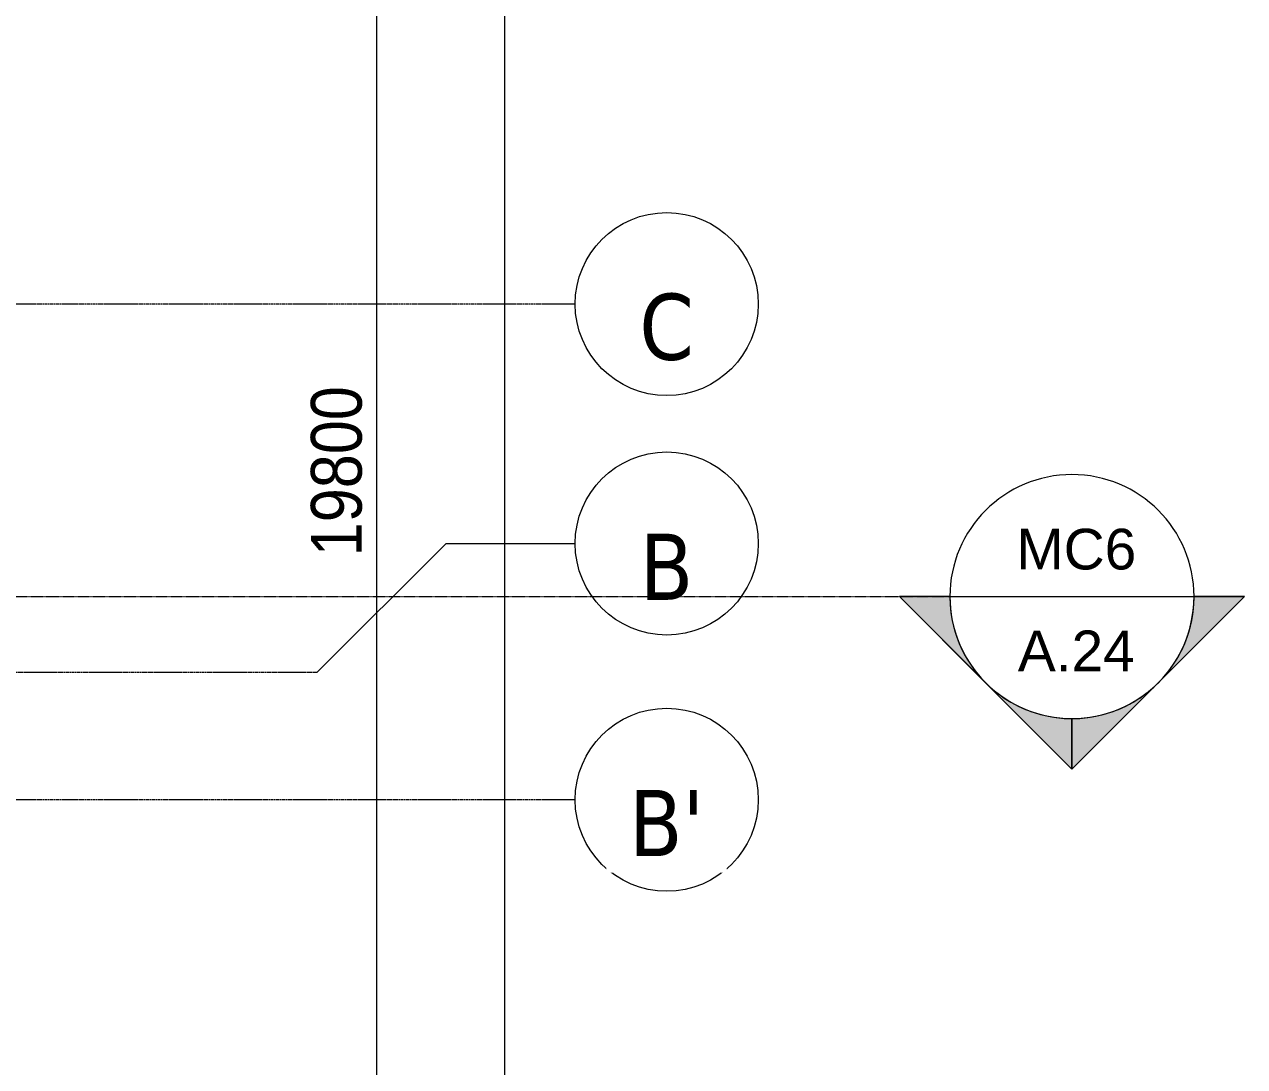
# Model space of a CAD drawing. Header units: millimetres. Extents: x 1591 to 239243, y -15958 to 82755.
# Drawn here: x 229646 to 239243, y 22437 to 30637 of the extents above; entities that cross this region are included whole.
import ezdxf

# ---------------------------------------------------------------- set-up
doc = ezdxf.new("R2010")
doc.units = ezdxf.units.MM
doc.linetypes.add('Dash Dot 3_16_', pattern=[7.9375, 4.7625, -1.5875, 0, -1.5875])
doc.linetypes.add('Grid Line', pattern=[22.225, 12.7, -3.175, 3.175, -3.175])
for name, color, linetype, lineweight in [('A-ANNO-DIMS', 211, 'Continuous', 9), ('A-ANNO-DIMS-160', 211, 'Continuous', 9), ('G-ANNO-SYMB', 111, 'Continuous', 9), ('G-ANNO-SYMB-1', 111, 'Dash Dot 3_16_', 18), ('S-GRID', 1, 'Continuous', 9), ('S-GRID-1', 1, 'Grid Line', 9), ('S-GRID-IDEN', 1, 'Continuous', 9)]:
    doc.layers.add(name, color=color, linetype=linetype, lineweight=lineweight)
doc.styles.add('Arial_8', font='arial_0.ttf', dxfattribs={"height": 320})
doc.styles.add('Tahoma_B', font='tahomabd_0.ttf', dxfattribs={"height": 520})
doc.styles.add('UTM Avo', font='UTM Avo.ttf', dxfattribs={"width": 0.9, "height": 400})
doc.dimstyles.new('1_Dim_chi_tiet_2_5', dxfattribs={"dimscale": 304.8, "dimtxt": 399.720379, "dimasz": 0.629921, "dimexe": 0.524934, "dimexo": 0.0625, "dimgap": 0.052493, "dimtad": 1, "dimdec": 0, "dimrnd": 5, "dimzin": 0, "dimdsep": 46, "dimtxsty": 'UTM Avo', "dimblk1": 'OBLIQUE', "dimblk2": 'OBLIQUE', "dimsah": 1, "dimcen": 0.09, "dimdle": 0.524934, "dimazin": 0, "dimtfac": 1, "dimtdec": 4, "dimtix": 1, "dimtmove": 0, "dimatfit": 3, "dimfxl": 1.049869, "dimfxlon": 1, "dimtvp": 1, "dimtolj": 1, "dimtzin": 0, "dimarcsym": 2})

# ---------------------------------------------------------------- blocks, each defined once
blk = doc.blocks.new('Grid - M_Grid Head - Circle-353313-TKCS_MB TẦNG 5')
at = {"layer": 'S-GRID-IDEN'}
blk.add_circle((0, 0), 4.5, dxfattribs=at)
blk = doc.blocks.new('Section - M_Section Head - Filled-352373-TKCS_MB TẦNG 5')
at = {"layer": 'G-ANNO-SYMB'}
h = blk.add_hatch(color=256, dxfattribs=at)
edge = h.paths.add_edge_path()
edge.add_line((-6, 8.485), (-6, 6))
edge.add_arc((-6, 0), 6, 90, 135)
edge.add_line((-10.243, 4.243), (-6, 8.485))
h = blk.add_hatch(color=256, dxfattribs=at)
edge = h.paths.add_edge_path()
edge.add_line((-6, 8.485), (-1.757, 4.243))
edge.add_arc((-6, 0), 6, 45, 90)
edge.add_line((-6, 6), (-6, 8.485))
h = blk.add_hatch(color=256, dxfattribs=at)
edge = h.paths.add_edge_path()
edge.add_line((-14.485, 0), (-10.243, 4.243))
edge.add_arc((-6, 0), 6, 135, 180)
edge.add_line((-12, 0), (-14.485, 0))
h = blk.add_hatch(color=256, dxfattribs=at)
edge = h.paths.add_edge_path()
edge.add_line((2.485, 0), (0, 0))
edge.add_arc((-6, 0), 6, 360, 405)
edge.add_line((-1.757, 4.243), (2.485, 0))
for p, q in [((-6, 8.485), (-14.485, 0)), ((-6, 8.485), (-10.243, 4.243)), ((-6, 8.485), (2.485, 0)), ((-6, 6), (-6, 8.485)), ((-6, 8.485), (-6, 6)), ((-1.757, 4.243), (-6, 8.485)), ((-10.243, 4.243), (-14.485, 0)), ((2.485, 0), (-1.757, 4.243)), ((-14.485, 0), (-12, 0)), ((0, 0), (2.485, 0)), ((-12, 0), (-14.485, 0)), ((0, 0), (2.485, 0))]:
    blk.add_line(p, q, dxfattribs=at)
for start, end in [(360, 180), (90, 135), (45, 90), (135, 180), (360, 45), (180, 360)]:
    blk.add_arc((-6, 0), 6, start, end, dxfattribs=at)
blk = doc.blocks.new('DIMBLOCK246-TKCS_MB TẦNG 5')
at = {"layer": 'A-ANNO-DIMS-160', "lineweight": 25}
for p, q in [((233425.9, 78236.9), (233329.9, 78332.9)), ((233425.9, 78236.9), (233521.9, 78140.9)), ((233425.9, 17236.9), (233329.9, 17332.9)), ((233425.9, 17236.9), (233521.9, 17140.9))]:
    blk.add_line(p, q, dxfattribs=at)
at = {"layer": 'A-ANNO-DIMS-160'}
for p, q in [((233425.9, 17076.9), (233425.9, 78396.9)), ((233105.9, 78236.9), (233585.9, 78236.9)), ((233425.9, 78236.9), (233105.9, 78236.9)), ((233105.9, 17236.9), (233585.9, 17236.9)), ((233425.9, 17236.9), (233105.9, 17236.9))]:
    blk.add_line(p, q, dxfattribs=at)
at = {"layer": 'A-ANNO-DIMS-160', "color": 0, "insert": (232906.3, 47052.2), "char_height": 400, "width": 1643.295, "attachment_point": 1, "rotation": 90, "line_spacing_factor": 1.110334, "style": 'UTM Avo'}
blk.add_mtext('61000', dxfattribs=at)
blk = doc.blocks.new('_Oblique')
at = {"color": 0, "linetype": 'ByBlock', "lineweight": -2}
blk.add_line((-0.5, -0.5), (0.5, 0.5), dxfattribs=at)
blk = doc.blocks.new('DIMBLOCK247-TKCS_MB TẦNG 5')
at = {"layer": 'A-ANNO-DIMS-160', "lineweight": 25}
for p, q in [((232419.4, 37036.9), (232323.4, 37132.9)), ((232419.4, 37036.9), (232515.4, 36940.9)), ((232419.4, 17236.9), (232323.4, 17332.9)), ((232419.4, 17236.9), (232515.4, 17140.9))]:
    blk.add_line(p, q, dxfattribs=at)
at = {"layer": 'A-ANNO-DIMS-160'}
for p, q in [((232099.4, 37036.9), (232579.4, 37036.9)), ((232419.4, 37036.9), (232099.4, 37036.9)), ((232419.4, 17076.9), (232419.4, 37036.9)), ((232099.4, 17236.9), (232579.4, 17236.9)), ((232419.4, 17236.9), (232099.4, 17236.9))]:
    blk.add_line(p, q, dxfattribs=at)
at = {"layer": 'A-ANNO-DIMS-160', "color": 0, "insert": (231899.8, 26452.2), "char_height": 400, "width": 1643.295, "attachment_point": 1, "rotation": 90, "line_spacing_factor": 1.110334, "style": 'UTM Avo'}
blk.add_mtext('19800', dxfattribs=at)

msp = doc.modelspace()

# ---------------------------------------------------------------- linework, layer by layer
at = {"layer": 'G-ANNO-SYMB'}
msp.add_line((236925.7, 26135.3), (238845.7, 26135.3), dxfattribs=at)
at = {"layer": 'S-GRID'}
for p, q in [((231946.4, 25536.9), (232962.4, 26552.9)), ((232962.4, 26552.9), (233978.4, 26552.9))]:
    msp.add_line(p, q, dxfattribs=at)
at = {"layer": 'S-GRID-1'}
for p, q in [((229978.4, 28436.9), (136410.9, 28436.9)), ((233978.4, 28436.9), (229978.4, 28436.9)), ((231946.4, 25536.9), (227946.4, 25536.9)), ((229978.4, 24536.9), (136410.9, 24536.9)), ((233978.4, 24536.9), (229978.4, 24536.9))]:
    msp.add_line(p, q, dxfattribs=at)

# ---------------------------------------------------------------- block references
at = {"layer": 'G-ANNO-SYMB', "xscale": 159.9999999999999, "yscale": 159.9999999999999, "zscale": 159.9999999999999, "rotation": 180}
msp.add_blockref('Section - M_Section Head - Filled-352373-TKCS_MB TẦNG 5', (236925.7, 26135.3), dxfattribs=at)
at = {"layer": 'S-GRID-IDEN', "xscale": 159.9999999999999, "yscale": 159.9999999999999, "zscale": 159.9999999999999, "rotation": 89.99999999999982}
for p in [(234698.4, 28436.9), (234698.4, 26552.9), (234698.4, 24536.9)]:
    msp.add_blockref('Grid - M_Grid Head - Circle-353313-TKCS_MB TẦNG 5', p, dxfattribs=at)

# ---------------------------------------------------------------- texts
at = {"layer": 'G-ANNO-SYMB', "char_height": 320, "attachment_point": 5, "line_spacing_factor": 0.936439, "style": 'Arial_8'}
for s, insert, width in [('\\pt2032,4064,6096,8128,10160,12192,14224,16256,18288,20320,22352,24384,26416,28448,30480,32512,34544,36576,38608,40640,42672,44704,46736,48768,50800,52832,54864,56896,58928,60960,62992,65024;MC6', (237919.7, 26506.4), 963.2), ('\\pt2032,4064,6096,8128,10160,12192,14224,16256,18288,20320,22352,24384,26416,28448,30480,32512,34544,36576,38608,40640,42672,44704,46736,48768,50800,52832,54864,56896,58928,60960,62992,65024;A.24', (237919.7, 25708.2), 952)]:
    msp.add_mtext(s, dxfattribs=dict(at, insert=insert, width=width))

# ---------------------------------------------------------------- dimensions: what is measured, and where the dimension line sits
at = {"layer": 'A-ANNO-DIMS'}
for base, p1, p2, override, picture, middle in [((233425.9, 78236.9), (233105.9, 17236.9), (233105.9, 78236.9), {"dimpost": '<>', "dimfxl": 61000}, 'DIMBLOCK246-TKCS_MB TẦNG 5', (233202.9, 47736.9)), ((232419.4, 37036.9), (232099.4, 17236.9), (232099.4, 37036.9), {"dimpost": '<>', "dimfxl": 19800}, 'DIMBLOCK247-TKCS_MB TẦNG 5', (232196.4, 27136.9))]:
    dim = msp.add_linear_dim(base=base, p1=p1, p2=p2, angle=90, dimstyle='1_Dim_chi_tiet_2_5', override=override, dxfattribs=at)
    dim.commit()
    dim.dimension.update_dxf_attribs({"geometry": picture, "text_midpoint": middle})

# ---------------------------------------------------------------- next in the draw order: texts
at = {"layer": 'S-GRID-IDEN', "char_height": 520, "attachment_point": 5, "line_spacing_factor": 0.996129, "style": 'Tahoma_B', "bg_fill": 3, "box_fill_scale": 1.25, "bg_fill_color": 256, "bg_fill_true_color": 13158600, "bg_fill_transparency": 0}
for s, insert, width in [('\\pt2031.9988,4063.9976,6096.0016,8128.0004,10159.9992,12191.998,14224.002,16256.0008,18287.9996,20319.9984,22352.0024,24384.0012,26416,28447.9988,30479.9976,32512.0016,34544.0004,36575.9992,38607.998,40640.002,42672.0008,44703.9996,46735.9984,48768.0024,50800.0012,52832,54863.9988,56895.9976,58928.0016,60960.0004,62991.9992,65023.998;C', (234697, 28253.6), 486.4), ('\\pt2031.9988,4063.9976,6096.0016,8128.0004,10159.9992,12191.998,14224.002,16256.0008,18287.9996,20319.9984,22352.0024,24384.0012,26416,28447.9988,30479.9976,32512.0016,34544.0004,36575.9992,38607.998,40640.002,42672.0008,44703.9996,46735.9984,48768.0024,50800.0012,52832,54863.9988,56895.9976,58928.0016,60960.0004,62991.9992,65023.998;B', (234697, 26369.6), 497.6), ("\\pt2031.9988,4063.9976,6096.0016,8128.0004,10159.9992,12191.998,14224.002,16256.0008,18287.9996,20319.9984,22352.0024,24384.0012,26416,28447.9988,30479.9976,32512.0016,34544.0004,36575.9992,38607.998,40640.002,42672.0008,44703.9996,46735.9984,48768.0024,50800.0012,52832,54863.9988,56895.9976,58928.0016,60960.0004,62991.9992,65023.998;B'", (234697, 24353.6), 688)]:
    msp.add_mtext(s, dxfattribs=dict(at, insert=insert, width=width))

# ---------------------------------------------------------------- next in the draw order: linework, layer by layer
at = {"layer": 'G-ANNO-SYMB-1'}
msp.add_line((130746.6, 26135.3), (236925.7, 26135.3), dxfattribs=at)

doc.saveas('drawing.dxf')
